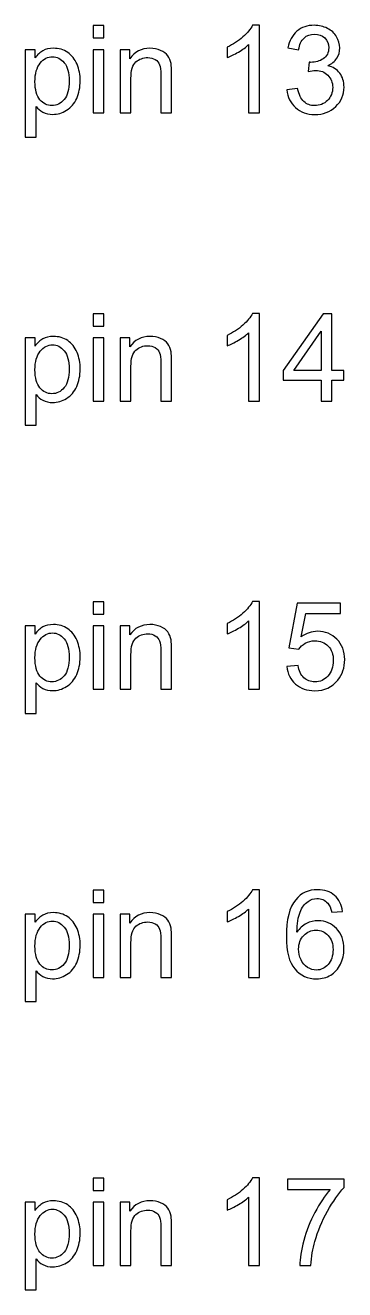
# Model space of a CAD drawing. Header units: centimetres. Extents: x -25.6 to 4.4, y -24.6 to -4.5.
# Drawn here: x -11.814 to -11.26, y -14.197 to -12.003 of the extents above; entities that cross this region are included whole.
import ezdxf

# ---------------------------------------------------------------- set-up
doc = ezdxf.new("R2010")
doc.units = ezdxf.units.CM
doc.header["$MEASUREMENT"] = 0
doc.layers.add('Layer 1', color=7, linetype='Continuous')

msp = doc.modelspace()

# ---------------------------------------------------------------- linework, layer by layer
at = {"layer": 'Layer 1', "color": 250}
for points, knots in [([(-11.69603, -12.02495), (-11.69603, -12.02495), (-11.69603, -12.00354), (-11.69603, -12.00354), (-11.69603, -12.00354), (-11.69603, -12.00354), (-11.6774, -12.00354), (-11.6774, -12.00354), (-11.6774, -12.00354), (-11.6774, -12.00354), (-11.6774, -12.02495), (-11.6774, -12.02495), (-11.6774, -12.02495), (-11.6774, -12.02495), (-11.69603, -12.02495), (-11.69603, -12.02495)], [0, 0, 0, 0, 0.25, 0.25, 0.25, 0.25, 0.5, 0.5, 0.5, 0.5, 0.75, 0.75, 0.75, 0.75, 1, 1, 1, 1]), ([(-11.40766, -12.15506), (-11.40766, -12.15506), (-11.42625, -12.15506), (-11.42625, -12.15506), (-11.42625, -12.15506), (-11.42625, -12.15506), (-11.42625, -12.03652), (-11.42625, -12.03652), (-11.42625, -12.03652), (-11.43073, -12.04079), (-11.43659, -12.04506), (-11.44386, -12.04933), (-11.44386, -12.04933), (-11.45116, -12.0536), (-11.45769, -12.05681), (-11.46347, -12.05893), (-11.46347, -12.05893), (-11.46347, -12.05893), (-11.46347, -12.04097), (-11.46347, -12.04097), (-11.46347, -12.04097), (-11.45307, -12.03607), (-11.44396, -12.03014), (-11.43617, -12.02319), (-11.43617, -12.02319), (-11.42841, -12.0162), (-11.42287, -12.00947), (-11.41962, -12.0029), (-11.41962, -12.0029), (-11.41962, -12.0029), (-11.40766, -12.0029), (-11.40766, -12.0029), (-11.40766, -12.0029), (-11.40766, -12.0029), (-11.40766, -12.15506), (-11.40766, -12.15506)], [0, 0, 0, 0, 0.1111111, 0.1111111, 0.1111111, 0.1111111, 0.2222222, 0.2222222, 0.2222222, 0.2222222, 0.3333333, 0.3333333, 0.3333333, 0.3333333, 0.4444444, 0.4444444, 0.4444444, 0.4444444, 0.5555556, 0.5555556, 0.5555556, 0.5555556, 0.6666667, 0.6666667, 0.6666667, 0.6666667, 0.7777778, 0.7777778, 0.7777778, 0.7777778, 0.8888889, 0.8888889, 0.8888889, 0.8888889, 1, 1, 1, 1]), ([(-11.3599, -12.11505), (-11.3599, -12.11505), (-11.34131, -12.11258), (-11.34131, -12.11258), (-11.34131, -12.11258), (-11.33916, -12.12313), (-11.33552, -12.13072), (-11.33041, -12.13537), (-11.33041, -12.13537), (-11.32526, -12.14003), (-11.31901, -12.14236), (-11.31164, -12.14236), (-11.31164, -12.14236), (-11.30289, -12.14236), (-11.29548, -12.13933), (-11.28945, -12.13326), (-11.28945, -12.13326), (-11.28345, -12.12719), (-11.28042, -12.11968), (-11.28042, -12.11072), (-11.28042, -12.11072), (-11.28042, -12.10218), (-11.2832, -12.09512), (-11.28878, -12.08958), (-11.28878, -12.08958), (-11.29439, -12.08404), (-11.30148, -12.08126), (-11.31009, -12.08126), (-11.31009, -12.08126), (-11.31361, -12.08126), (-11.31799, -12.08196), (-11.32321, -12.08334), (-11.32321, -12.08334), (-11.32321, -12.08334), (-11.32113, -12.06701), (-11.32113, -12.06701), (-11.32113, -12.06701), (-11.31989, -12.06715), (-11.31891, -12.06722), (-11.31813, -12.06722), (-11.31813, -12.06722), (-11.31023, -12.06722), (-11.3031, -12.06514), (-11.29675, -12.06101), (-11.29675, -12.06101), (-11.2904, -12.05688), (-11.28723, -12.0505), (-11.28723, -12.04189), (-11.28723, -12.04189), (-11.28723, -12.03508), (-11.28955, -12.0294), (-11.29418, -12.02495), (-11.29418, -12.02495), (-11.2988, -12.02047), (-11.30476, -12.01822), (-11.31206, -12.01822), (-11.31206, -12.01822), (-11.31929, -12.01822), (-11.32533, -12.02051), (-11.33012, -12.02502), (-11.33012, -12.02502), (-11.33496, -12.02957), (-11.33806, -12.03642), (-11.33944, -12.04552), (-11.33944, -12.04552), (-11.33944, -12.04552), (-11.35803, -12.0422), (-11.35803, -12.0422), (-11.35803, -12.0422), (-11.35577, -12.02972), (-11.35059, -12.02005), (-11.34254, -12.01321), (-11.34254, -12.01321), (-11.33446, -12.00636), (-11.32445, -12.0029), (-11.31245, -12.0029), (-11.31245, -12.0029), (-11.3042, -12.0029), (-11.29658, -12.0047), (-11.28963, -12.00823), (-11.28963, -12.00823), (-11.28268, -12.01179), (-11.27735, -12.01663), (-11.27364, -12.02277), (-11.27364, -12.02277), (-11.26998, -12.0289), (-11.26811, -12.0354), (-11.26811, -12.04231), (-11.26811, -12.04231), (-11.26811, -12.04884), (-11.26987, -12.0548), (-11.2734, -12.0602), (-11.2734, -12.0602), (-11.27693, -12.06556), (-11.28211, -12.06983), (-11.28899, -12.073), (-11.28899, -12.073), (-11.28003, -12.07505), (-11.27308, -12.07935), (-11.26811, -12.08588), (-11.26811, -12.08588), (-11.26317, -12.09237), (-11.2607, -12.10052), (-11.2607, -12.11029), (-11.2607, -12.11029), (-11.2607, -12.12352), (-11.2655, -12.13474), (-11.27516, -12.14395), (-11.27516, -12.14395), (-11.28479, -12.15315), (-11.297, -12.15774), (-11.31174, -12.15774), (-11.31174, -12.15774), (-11.32504, -12.15774), (-11.33609, -12.15379), (-11.34487, -12.14585), (-11.34487, -12.14585), (-11.35366, -12.13795), (-11.35867, -12.12768), (-11.3599, -12.11505)], [0, 0, 0, 0, 0.0333333, 0.0333333, 0.0333333, 0.0333333, 0.0666667, 0.0666667, 0.0666667, 0.0666667, 0.1, 0.1, 0.1, 0.1, 0.1333333, 0.1333333, 0.1333333, 0.1333333, 0.1666667, 0.1666667, 0.1666667, 0.1666667, 0.2, 0.2, 0.2, 0.2, 0.2333333, 0.2333333, 0.2333333, 0.2333333, 0.2666667, 0.2666667, 0.2666667, 0.2666667, 0.3, 0.3, 0.3, 0.3, 0.3333333, 0.3333333, 0.3333333, 0.3333333, 0.3666667, 0.3666667, 0.3666667, 0.3666667, 0.4, 0.4, 0.4, 0.4, 0.4333333, 0.4333333, 0.4333333, 0.4333333, 0.4666667, 0.4666667, 0.4666667, 0.4666667, 0.5, 0.5, 0.5, 0.5, 0.5333333, 0.5333333, 0.5333333, 0.5333333, 0.5666667, 0.5666667, 0.5666667, 0.5666667, 0.6, 0.6, 0.6, 0.6, 0.6333333, 0.6333333, 0.6333333, 0.6333333, 0.6666667, 0.6666667, 0.6666667, 0.6666667, 0.7, 0.7, 0.7, 0.7, 0.7333333, 0.7333333, 0.7333333, 0.7333333, 0.7666667, 0.7666667, 0.7666667, 0.7666667, 0.8, 0.8, 0.8, 0.8, 0.8333333, 0.8333333, 0.8333333, 0.8333333, 0.8666667, 0.8666667, 0.8666667, 0.8666667, 0.9, 0.9, 0.9, 0.9, 0.9333333, 0.9333333, 0.9333333, 0.9333333, 0.9666667, 0.9666667, 0.9666667, 0.9666667, 1, 1, 1, 1]), ([(-11.81382, -12.19711), (-11.81382, -12.19711), (-11.81382, -12.04531), (-11.81382, -12.04531), (-11.81382, -12.04531), (-11.81382, -12.04531), (-11.79689, -12.04531), (-11.79689, -12.04531), (-11.79689, -12.04531), (-11.79689, -12.04531), (-11.79689, -12.05956), (-11.79689, -12.05956), (-11.79689, -12.05956), (-11.7929, -12.05399), (-11.78838, -12.04979), (-11.78334, -12.047), (-11.78334, -12.047), (-11.77833, -12.04422), (-11.77223, -12.0428), (-11.76507, -12.0428), (-11.76507, -12.0428), (-11.75568, -12.0428), (-11.74743, -12.04524), (-11.74026, -12.05004), (-11.74026, -12.05004), (-11.73307, -12.05487), (-11.72767, -12.06168), (-11.72404, -12.07046), (-11.72404, -12.07046), (-11.72037, -12.07925), (-11.71853, -12.08888), (-11.71853, -12.09936), (-11.71853, -12.09936), (-11.71853, -12.11057), (-11.72054, -12.1207), (-11.7246, -12.12969), (-11.7246, -12.12969), (-11.72862, -12.13869), (-11.73448, -12.14557), (-11.74217, -12.15037), (-11.74217, -12.15037), (-11.74986, -12.15513), (-11.75794, -12.15753), (-11.76641, -12.15753), (-11.76641, -12.15753), (-11.77261, -12.15753), (-11.77815, -12.15622), (-11.78309, -12.15361), (-11.78309, -12.15361), (-11.78803, -12.151), (-11.79205, -12.14769), (-11.79523, -12.1437), (-11.79523, -12.1437), (-11.79523, -12.1437), (-11.79523, -12.19711), (-11.79523, -12.19711), (-11.79523, -12.19711), (-11.79523, -12.19711), (-11.81382, -12.19711), (-11.81382, -12.19711)], [0, 0, 0, 0, 0.0666667, 0.0666667, 0.0666667, 0.0666667, 0.1333333, 0.1333333, 0.1333333, 0.1333333, 0.2, 0.2, 0.2, 0.2, 0.2666667, 0.2666667, 0.2666667, 0.2666667, 0.3333333, 0.3333333, 0.3333333, 0.3333333, 0.4, 0.4, 0.4, 0.4, 0.4666667, 0.4666667, 0.4666667, 0.4666667, 0.5333333, 0.5333333, 0.5333333, 0.5333333, 0.6, 0.6, 0.6, 0.6, 0.6666667, 0.6666667, 0.6666667, 0.6666667, 0.7333333, 0.7333333, 0.7333333, 0.7333333, 0.8, 0.8, 0.8, 0.8, 0.8666667, 0.8666667, 0.8666667, 0.8666667, 0.9333333, 0.9333333, 0.9333333, 0.9333333, 1, 1, 1, 1]), ([(-11.69603, -12.15506), (-11.69603, -12.15506), (-11.69603, -12.04531), (-11.69603, -12.04531), (-11.69603, -12.04531), (-11.69603, -12.04531), (-11.6774, -12.04531), (-11.6774, -12.04531), (-11.6774, -12.04531), (-11.6774, -12.04531), (-11.6774, -12.15506), (-11.6774, -12.15506), (-11.6774, -12.15506), (-11.6774, -12.15506), (-11.69603, -12.15506), (-11.69603, -12.15506)], [0, 0, 0, 0, 0.25, 0.25, 0.25, 0.25, 0.5, 0.5, 0.5, 0.5, 0.75, 0.75, 0.75, 0.75, 1, 1, 1, 1]), ([(-11.64907, -12.15506), (-11.64907, -12.15506), (-11.64907, -12.04531), (-11.64907, -12.04531), (-11.64907, -12.04531), (-11.64907, -12.04531), (-11.63235, -12.04531), (-11.63235, -12.04531), (-11.63235, -12.04531), (-11.63235, -12.04531), (-11.63235, -12.0609), (-11.63235, -12.0609), (-11.63235, -12.0609), (-11.62427, -12.04884), (-11.61263, -12.0428), (-11.59742, -12.0428), (-11.59742, -12.0428), (-11.59079, -12.0428), (-11.58472, -12.044), (-11.57918, -12.04637), (-11.57918, -12.04637), (-11.57361, -12.04877), (-11.56948, -12.05187), (-11.56673, -12.05575), (-11.56673, -12.05575), (-11.56394, -12.0596), (-11.56204, -12.06418), (-11.56091, -12.06947), (-11.56091, -12.06947), (-11.56024, -12.07293), (-11.55989, -12.07896), (-11.55989, -12.08757), (-11.55989, -12.08757), (-11.55989, -12.08757), (-11.55989, -12.15506), (-11.55989, -12.15506), (-11.55989, -12.15506), (-11.55989, -12.15506), (-11.57851, -12.15506), (-11.57851, -12.15506), (-11.57851, -12.15506), (-11.57851, -12.15506), (-11.57851, -12.08828), (-11.57851, -12.08828), (-11.57851, -12.08828), (-11.57851, -12.08073), (-11.57922, -12.07505), (-11.58067, -12.07127), (-11.58067, -12.07127), (-11.58211, -12.06753), (-11.58469, -12.06454), (-11.58836, -12.06231), (-11.58836, -12.06231), (-11.59206, -12.06006), (-11.59636, -12.05893), (-11.60134, -12.05893), (-11.60134, -12.05893), (-11.60928, -12.05893), (-11.61608, -12.06147), (-11.62187, -12.06648), (-11.62187, -12.06648), (-11.62762, -12.07152), (-11.63048, -12.08105), (-11.63048, -12.09512), (-11.63048, -12.09512), (-11.63048, -12.09512), (-11.63048, -12.15506), (-11.63048, -12.15506), (-11.63048, -12.15506), (-11.63048, -12.15506), (-11.64907, -12.15506), (-11.64907, -12.15506)], [0, 0, 0, 0, 0.0555556, 0.0555556, 0.0555556, 0.0555556, 0.1111111, 0.1111111, 0.1111111, 0.1111111, 0.1666667, 0.1666667, 0.1666667, 0.1666667, 0.2222222, 0.2222222, 0.2222222, 0.2222222, 0.2777778, 0.2777778, 0.2777778, 0.2777778, 0.3333333, 0.3333333, 0.3333333, 0.3333333, 0.3888889, 0.3888889, 0.3888889, 0.3888889, 0.4444444, 0.4444444, 0.4444444, 0.4444444, 0.5, 0.5, 0.5, 0.5, 0.5555556, 0.5555556, 0.5555556, 0.5555556, 0.6111111, 0.6111111, 0.6111111, 0.6111111, 0.6666667, 0.6666667, 0.6666667, 0.6666667, 0.7222222, 0.7222222, 0.7222222, 0.7222222, 0.7777778, 0.7777778, 0.7777778, 0.7777778, 0.8333333, 0.8333333, 0.8333333, 0.8333333, 0.8888889, 0.8888889, 0.8888889, 0.8888889, 0.9444444, 0.9444444, 0.9444444, 0.9444444, 1, 1, 1, 1]), ([(-11.79699, -12.1008), (-11.79699, -12.11491), (-11.79413, -12.12536), (-11.78842, -12.13213), (-11.78842, -12.13213), (-11.7827, -12.13887), (-11.77575, -12.14225), (-11.76764, -12.14225), (-11.76764, -12.14225), (-11.75939, -12.14225), (-11.75229, -12.13876), (-11.7464, -12.13174), (-11.7464, -12.13174), (-11.74051, -12.12476), (-11.73755, -12.11393), (-11.73755, -12.09925), (-11.73755, -12.09925), (-11.73755, -12.08524), (-11.74044, -12.0748), (-11.74619, -12.06782), (-11.74619, -12.06782), (-11.75194, -12.06087), (-11.75882, -12.05737), (-11.76679, -12.05737), (-11.76679, -12.05737), (-11.77473, -12.05737), (-11.78175, -12.06108), (-11.78785, -12.06849), (-11.78785, -12.06849), (-11.79396, -12.0759), (-11.79699, -12.08669), (-11.79699, -12.1008)], [0, 0, 0, 0, 0.125, 0.125, 0.125, 0.125, 0.25, 0.25, 0.25, 0.25, 0.375, 0.375, 0.375, 0.375, 0.5, 0.5, 0.5, 0.5, 0.625, 0.625, 0.625, 0.625, 0.75, 0.75, 0.75, 0.75, 0.875, 0.875, 0.875, 0.875, 1, 1, 1, 1]), ([(-11.69603, -12.52495), (-11.69603, -12.52495), (-11.69603, -12.50354), (-11.69603, -12.50354), (-11.69603, -12.50354), (-11.69603, -12.50354), (-11.6774, -12.50354), (-11.6774, -12.50354), (-11.6774, -12.50354), (-11.6774, -12.50354), (-11.6774, -12.52495), (-11.6774, -12.52495), (-11.6774, -12.52495), (-11.6774, -12.52495), (-11.69603, -12.52495), (-11.69603, -12.52495)], [0, 0, 0, 0, 0.25, 0.25, 0.25, 0.25, 0.5, 0.5, 0.5, 0.5, 0.75, 0.75, 0.75, 0.75, 1, 1, 1, 1]), ([(-11.40766, -12.65506), (-11.40766, -12.65506), (-11.42625, -12.65506), (-11.42625, -12.65506), (-11.42625, -12.65506), (-11.42625, -12.65506), (-11.42625, -12.53652), (-11.42625, -12.53652), (-11.42625, -12.53652), (-11.43073, -12.54079), (-11.43659, -12.54506), (-11.44386, -12.54933), (-11.44386, -12.54933), (-11.45116, -12.5536), (-11.45769, -12.55681), (-11.46347, -12.55893), (-11.46347, -12.55893), (-11.46347, -12.55893), (-11.46347, -12.54097), (-11.46347, -12.54097), (-11.46347, -12.54097), (-11.45307, -12.53607), (-11.44396, -12.53014), (-11.43617, -12.52319), (-11.43617, -12.52319), (-11.42841, -12.5162), (-11.42287, -12.50947), (-11.41962, -12.5029), (-11.41962, -12.5029), (-11.41962, -12.5029), (-11.40766, -12.5029), (-11.40766, -12.5029), (-11.40766, -12.5029), (-11.40766, -12.5029), (-11.40766, -12.65506), (-11.40766, -12.65506)], [0, 0, 0, 0, 0.1111111, 0.1111111, 0.1111111, 0.1111111, 0.2222222, 0.2222222, 0.2222222, 0.2222222, 0.3333333, 0.3333333, 0.3333333, 0.3333333, 0.4444444, 0.4444444, 0.4444444, 0.4444444, 0.5555556, 0.5555556, 0.5555556, 0.5555556, 0.6666667, 0.6666667, 0.6666667, 0.6666667, 0.7777778, 0.7777778, 0.7777778, 0.7777778, 0.8888889, 0.8888889, 0.8888889, 0.8888889, 1, 1, 1, 1]), ([(-11.30039, -12.65506), (-11.30039, -12.65506), (-11.30039, -12.61879), (-11.30039, -12.61879), (-11.30039, -12.61879), (-11.30039, -12.61879), (-11.36611, -12.61879), (-11.36611, -12.61879), (-11.36611, -12.61879), (-11.36611, -12.61879), (-11.36611, -12.60172), (-11.36611, -12.60172), (-11.36611, -12.60172), (-11.36611, -12.60172), (-11.29696, -12.50354), (-11.29696, -12.50354), (-11.29696, -12.50354), (-11.29696, -12.50354), (-11.28176, -12.50354), (-11.28176, -12.50354), (-11.28176, -12.50354), (-11.28176, -12.50354), (-11.28176, -12.60172), (-11.28176, -12.60172), (-11.28176, -12.60172), (-11.28176, -12.60172), (-11.2613, -12.60172), (-11.2613, -12.60172), (-11.2613, -12.60172), (-11.2613, -12.60172), (-11.2613, -12.61879), (-11.2613, -12.61879), (-11.2613, -12.61879), (-11.2613, -12.61879), (-11.28176, -12.61879), (-11.28176, -12.61879), (-11.28176, -12.61879), (-11.28176, -12.61879), (-11.28176, -12.65506), (-11.28176, -12.65506), (-11.28176, -12.65506), (-11.28176, -12.65506), (-11.30039, -12.65506), (-11.30039, -12.65506)], [0, 0, 0, 0, 0.0909091, 0.0909091, 0.0909091, 0.0909091, 0.1818182, 0.1818182, 0.1818182, 0.1818182, 0.2727273, 0.2727273, 0.2727273, 0.2727273, 0.3636364, 0.3636364, 0.3636364, 0.3636364, 0.4545455, 0.4545455, 0.4545455, 0.4545455, 0.5454545, 0.5454545, 0.5454545, 0.5454545, 0.6363636, 0.6363636, 0.6363636, 0.6363636, 0.7272727, 0.7272727, 0.7272727, 0.7272727, 0.8181818, 0.8181818, 0.8181818, 0.8181818, 0.9090909, 0.9090909, 0.9090909, 0.9090909, 1, 1, 1, 1]), ([(-11.81382, -12.69711), (-11.81382, -12.69711), (-11.81382, -12.54531), (-11.81382, -12.54531), (-11.81382, -12.54531), (-11.81382, -12.54531), (-11.79689, -12.54531), (-11.79689, -12.54531), (-11.79689, -12.54531), (-11.79689, -12.54531), (-11.79689, -12.55956), (-11.79689, -12.55956), (-11.79689, -12.55956), (-11.7929, -12.55399), (-11.78838, -12.54979), (-11.78334, -12.547), (-11.78334, -12.547), (-11.77833, -12.54422), (-11.77223, -12.5428), (-11.76507, -12.5428), (-11.76507, -12.5428), (-11.75568, -12.5428), (-11.74743, -12.54524), (-11.74026, -12.55004), (-11.74026, -12.55004), (-11.73307, -12.55487), (-11.72767, -12.56168), (-11.72404, -12.57046), (-11.72404, -12.57046), (-11.72037, -12.57925), (-11.71853, -12.58888), (-11.71853, -12.59936), (-11.71853, -12.59936), (-11.71853, -12.61057), (-11.72054, -12.6207), (-11.7246, -12.62969), (-11.7246, -12.62969), (-11.72862, -12.63869), (-11.73448, -12.64557), (-11.74217, -12.65037), (-11.74217, -12.65037), (-11.74986, -12.65513), (-11.75794, -12.65753), (-11.76641, -12.65753), (-11.76641, -12.65753), (-11.77261, -12.65753), (-11.77815, -12.65622), (-11.78309, -12.65361), (-11.78309, -12.65361), (-11.78803, -12.651), (-11.79205, -12.64769), (-11.79523, -12.6437), (-11.79523, -12.6437), (-11.79523, -12.6437), (-11.79523, -12.69711), (-11.79523, -12.69711), (-11.79523, -12.69711), (-11.79523, -12.69711), (-11.81382, -12.69711), (-11.81382, -12.69711)], [0, 0, 0, 0, 0.0666667, 0.0666667, 0.0666667, 0.0666667, 0.1333333, 0.1333333, 0.1333333, 0.1333333, 0.2, 0.2, 0.2, 0.2, 0.2666667, 0.2666667, 0.2666667, 0.2666667, 0.3333333, 0.3333333, 0.3333333, 0.3333333, 0.4, 0.4, 0.4, 0.4, 0.4666667, 0.4666667, 0.4666667, 0.4666667, 0.5333333, 0.5333333, 0.5333333, 0.5333333, 0.6, 0.6, 0.6, 0.6, 0.6666667, 0.6666667, 0.6666667, 0.6666667, 0.7333333, 0.7333333, 0.7333333, 0.7333333, 0.8, 0.8, 0.8, 0.8, 0.8666667, 0.8666667, 0.8666667, 0.8666667, 0.9333333, 0.9333333, 0.9333333, 0.9333333, 1, 1, 1, 1]), ([(-11.69603, -12.65506), (-11.69603, -12.65506), (-11.69603, -12.54531), (-11.69603, -12.54531), (-11.69603, -12.54531), (-11.69603, -12.54531), (-11.6774, -12.54531), (-11.6774, -12.54531), (-11.6774, -12.54531), (-11.6774, -12.54531), (-11.6774, -12.65506), (-11.6774, -12.65506), (-11.6774, -12.65506), (-11.6774, -12.65506), (-11.69603, -12.65506), (-11.69603, -12.65506)], [0, 0, 0, 0, 0.25, 0.25, 0.25, 0.25, 0.5, 0.5, 0.5, 0.5, 0.75, 0.75, 0.75, 0.75, 1, 1, 1, 1]), ([(-11.64907, -12.65506), (-11.64907, -12.65506), (-11.64907, -12.54531), (-11.64907, -12.54531), (-11.64907, -12.54531), (-11.64907, -12.54531), (-11.63235, -12.54531), (-11.63235, -12.54531), (-11.63235, -12.54531), (-11.63235, -12.54531), (-11.63235, -12.5609), (-11.63235, -12.5609), (-11.63235, -12.5609), (-11.62427, -12.54884), (-11.61263, -12.5428), (-11.59742, -12.5428), (-11.59742, -12.5428), (-11.59079, -12.5428), (-11.58472, -12.544), (-11.57918, -12.54637), (-11.57918, -12.54637), (-11.57361, -12.54877), (-11.56948, -12.55187), (-11.56673, -12.55575), (-11.56673, -12.55575), (-11.56394, -12.5596), (-11.56204, -12.56418), (-11.56091, -12.56947), (-11.56091, -12.56947), (-11.56024, -12.57293), (-11.55989, -12.57896), (-11.55989, -12.58757), (-11.55989, -12.58757), (-11.55989, -12.58757), (-11.55989, -12.65506), (-11.55989, -12.65506), (-11.55989, -12.65506), (-11.55989, -12.65506), (-11.57851, -12.65506), (-11.57851, -12.65506), (-11.57851, -12.65506), (-11.57851, -12.65506), (-11.57851, -12.58828), (-11.57851, -12.58828), (-11.57851, -12.58828), (-11.57851, -12.58073), (-11.57922, -12.57505), (-11.58067, -12.57127), (-11.58067, -12.57127), (-11.58211, -12.56753), (-11.58469, -12.56454), (-11.58836, -12.56231), (-11.58836, -12.56231), (-11.59206, -12.56006), (-11.59636, -12.55893), (-11.60134, -12.55893), (-11.60134, -12.55893), (-11.60928, -12.55893), (-11.61608, -12.56147), (-11.62187, -12.56648), (-11.62187, -12.56648), (-11.62762, -12.57152), (-11.63048, -12.58105), (-11.63048, -12.59512), (-11.63048, -12.59512), (-11.63048, -12.59512), (-11.63048, -12.65506), (-11.63048, -12.65506), (-11.63048, -12.65506), (-11.63048, -12.65506), (-11.64907, -12.65506), (-11.64907, -12.65506)], [0, 0, 0, 0, 0.0555556, 0.0555556, 0.0555556, 0.0555556, 0.1111111, 0.1111111, 0.1111111, 0.1111111, 0.1666667, 0.1666667, 0.1666667, 0.1666667, 0.2222222, 0.2222222, 0.2222222, 0.2222222, 0.2777778, 0.2777778, 0.2777778, 0.2777778, 0.3333333, 0.3333333, 0.3333333, 0.3333333, 0.3888889, 0.3888889, 0.3888889, 0.3888889, 0.4444444, 0.4444444, 0.4444444, 0.4444444, 0.5, 0.5, 0.5, 0.5, 0.5555556, 0.5555556, 0.5555556, 0.5555556, 0.6111111, 0.6111111, 0.6111111, 0.6111111, 0.6666667, 0.6666667, 0.6666667, 0.6666667, 0.7222222, 0.7222222, 0.7222222, 0.7222222, 0.7777778, 0.7777778, 0.7777778, 0.7777778, 0.8333333, 0.8333333, 0.8333333, 0.8333333, 0.8888889, 0.8888889, 0.8888889, 0.8888889, 0.9444444, 0.9444444, 0.9444444, 0.9444444, 1, 1, 1, 1]), ([(-11.30039, -12.60172), (-11.30039, -12.60172), (-11.30039, -12.53342), (-11.30039, -12.53342), (-11.30039, -12.53342), (-11.30039, -12.53342), (-11.3478, -12.60172), (-11.3478, -12.60172), (-11.3478, -12.60172), (-11.3478, -12.60172), (-11.30039, -12.60172), (-11.30039, -12.60172)], [0, 0, 0, 0, 0.3333333, 0.3333333, 0.3333333, 0.3333333, 0.6666667, 0.6666667, 0.6666667, 0.6666667, 1, 1, 1, 1]), ([(-11.79699, -12.6008), (-11.79699, -12.61491), (-11.79413, -12.62536), (-11.78842, -12.63213), (-11.78842, -12.63213), (-11.7827, -12.63887), (-11.77575, -12.64225), (-11.76764, -12.64225), (-11.76764, -12.64225), (-11.75939, -12.64225), (-11.75229, -12.63876), (-11.7464, -12.63174), (-11.7464, -12.63174), (-11.74051, -12.62476), (-11.73755, -12.61393), (-11.73755, -12.59925), (-11.73755, -12.59925), (-11.73755, -12.58524), (-11.74044, -12.5748), (-11.74619, -12.56782), (-11.74619, -12.56782), (-11.75194, -12.56087), (-11.75882, -12.55737), (-11.76679, -12.55737), (-11.76679, -12.55737), (-11.77473, -12.55737), (-11.78175, -12.56108), (-11.78785, -12.56849), (-11.78785, -12.56849), (-11.79396, -12.5759), (-11.79699, -12.58669), (-11.79699, -12.6008)], [0, 0, 0, 0, 0.125, 0.125, 0.125, 0.125, 0.25, 0.25, 0.25, 0.25, 0.375, 0.375, 0.375, 0.375, 0.5, 0.5, 0.5, 0.5, 0.625, 0.625, 0.625, 0.625, 0.75, 0.75, 0.75, 0.75, 0.875, 0.875, 0.875, 0.875, 1, 1, 1, 1]), ([(-11.69603, -13.02495), (-11.69603, -13.02495), (-11.69603, -13.00354), (-11.69603, -13.00354), (-11.69603, -13.00354), (-11.69603, -13.00354), (-11.6774, -13.00354), (-11.6774, -13.00354), (-11.6774, -13.00354), (-11.6774, -13.00354), (-11.6774, -13.02495), (-11.6774, -13.02495), (-11.6774, -13.02495), (-11.6774, -13.02495), (-11.69603, -13.02495), (-11.69603, -13.02495)], [0, 0, 0, 0, 0.25, 0.25, 0.25, 0.25, 0.5, 0.5, 0.5, 0.5, 0.75, 0.75, 0.75, 0.75, 1, 1, 1, 1]), ([(-11.40766, -13.15506), (-11.40766, -13.15506), (-11.42625, -13.15506), (-11.42625, -13.15506), (-11.42625, -13.15506), (-11.42625, -13.15506), (-11.42625, -13.03652), (-11.42625, -13.03652), (-11.42625, -13.03652), (-11.43073, -13.04079), (-11.43659, -13.04506), (-11.44386, -13.04933), (-11.44386, -13.04933), (-11.45116, -13.0536), (-11.45769, -13.05681), (-11.46347, -13.05893), (-11.46347, -13.05893), (-11.46347, -13.05893), (-11.46347, -13.04097), (-11.46347, -13.04097), (-11.46347, -13.04097), (-11.45307, -13.03607), (-11.44396, -13.03014), (-11.43617, -13.02319), (-11.43617, -13.02319), (-11.42841, -13.0162), (-11.42287, -13.00947), (-11.41962, -13.0029), (-11.41962, -13.0029), (-11.41962, -13.0029), (-11.40766, -13.0029), (-11.40766, -13.0029), (-11.40766, -13.0029), (-11.40766, -13.0029), (-11.40766, -13.15506), (-11.40766, -13.15506)], [0, 0, 0, 0, 0.1111111, 0.1111111, 0.1111111, 0.1111111, 0.2222222, 0.2222222, 0.2222222, 0.2222222, 0.3333333, 0.3333333, 0.3333333, 0.3333333, 0.4444444, 0.4444444, 0.4444444, 0.4444444, 0.5555556, 0.5555556, 0.5555556, 0.5555556, 0.6666667, 0.6666667, 0.6666667, 0.6666667, 0.7777778, 0.7777778, 0.7777778, 0.7777778, 0.8888889, 0.8888889, 0.8888889, 0.8888889, 1, 1, 1, 1]), ([(-11.36001, -13.11537), (-11.36001, -13.11537), (-11.34046, -13.11371), (-11.34046, -13.11371), (-11.34046, -13.11371), (-11.33902, -13.12324), (-11.33566, -13.13037), (-11.33041, -13.13516), (-11.33041, -13.13516), (-11.32512, -13.13996), (-11.31877, -13.14236), (-11.31132, -13.14236), (-11.31132, -13.14236), (-11.30236, -13.14236), (-11.29478, -13.13897), (-11.2886, -13.13223), (-11.2886, -13.13223), (-11.28239, -13.12546), (-11.27929, -13.1165), (-11.27929, -13.10535), (-11.27929, -13.10535), (-11.27929, -13.09473), (-11.28225, -13.08637), (-11.28821, -13.08023), (-11.28821, -13.08023), (-11.29418, -13.0741), (-11.30197, -13.07103), (-11.31164, -13.07103), (-11.31164, -13.07103), (-11.31764, -13.07103), (-11.32303, -13.0724), (-11.32787, -13.07512), (-11.32787, -13.07512), (-11.3327, -13.07784), (-11.33648, -13.08136), (-11.33923, -13.0857), (-11.33923, -13.0857), (-11.33923, -13.0857), (-11.35669, -13.08344), (-11.35669, -13.08344), (-11.35669, -13.08344), (-11.35669, -13.08344), (-11.34201, -13.00562), (-11.34201, -13.00562), (-11.34201, -13.00562), (-11.34201, -13.00562), (-11.26666, -13.00562), (-11.26666, -13.00562), (-11.26666, -13.00562), (-11.26666, -13.00562), (-11.26666, -13.0234), (-11.26666, -13.0234), (-11.26666, -13.0234), (-11.26666, -13.0234), (-11.32713, -13.0234), (-11.32713, -13.0234), (-11.32713, -13.0234), (-11.32713, -13.0234), (-11.33531, -13.06411), (-11.33531, -13.06411), (-11.33531, -13.06411), (-11.32621, -13.05776), (-11.31665, -13.05459), (-11.30666, -13.05459), (-11.30666, -13.05459), (-11.29344, -13.05459), (-11.28229, -13.05917), (-11.27319, -13.06835), (-11.27319, -13.06835), (-11.26408, -13.07752), (-11.25953, -13.0893), (-11.25953, -13.10369), (-11.25953, -13.10369), (-11.25953, -13.11742), (-11.26355, -13.12927), (-11.27153, -13.13926), (-11.27153, -13.13926), (-11.28126, -13.1515), (-11.29453, -13.15764), (-11.31132, -13.15764), (-11.31132, -13.15764), (-11.32512, -13.15764), (-11.33637, -13.15379), (-11.34508, -13.14606), (-11.34508, -13.14606), (-11.3538, -13.13834), (-11.35877, -13.12811), (-11.36001, -13.11537)], [0, 0, 0, 0, 0.0454545, 0.0454545, 0.0454545, 0.0454545, 0.0909091, 0.0909091, 0.0909091, 0.0909091, 0.1363636, 0.1363636, 0.1363636, 0.1363636, 0.1818182, 0.1818182, 0.1818182, 0.1818182, 0.2272727, 0.2272727, 0.2272727, 0.2272727, 0.2727273, 0.2727273, 0.2727273, 0.2727273, 0.3181818, 0.3181818, 0.3181818, 0.3181818, 0.3636364, 0.3636364, 0.3636364, 0.3636364, 0.4090909, 0.4090909, 0.4090909, 0.4090909, 0.4545455, 0.4545455, 0.4545455, 0.4545455, 0.5, 0.5, 0.5, 0.5, 0.5454545, 0.5454545, 0.5454545, 0.5454545, 0.5909091, 0.5909091, 0.5909091, 0.5909091, 0.6363636, 0.6363636, 0.6363636, 0.6363636, 0.6818182, 0.6818182, 0.6818182, 0.6818182, 0.7272727, 0.7272727, 0.7272727, 0.7272727, 0.7727273, 0.7727273, 0.7727273, 0.7727273, 0.8181818, 0.8181818, 0.8181818, 0.8181818, 0.8636364, 0.8636364, 0.8636364, 0.8636364, 0.9090909, 0.9090909, 0.9090909, 0.9090909, 0.9545455, 0.9545455, 0.9545455, 0.9545455, 1, 1, 1, 1]), ([(-11.81382, -13.19711), (-11.81382, -13.19711), (-11.81382, -13.04531), (-11.81382, -13.04531), (-11.81382, -13.04531), (-11.81382, -13.04531), (-11.79689, -13.04531), (-11.79689, -13.04531), (-11.79689, -13.04531), (-11.79689, -13.04531), (-11.79689, -13.05956), (-11.79689, -13.05956), (-11.79689, -13.05956), (-11.7929, -13.05399), (-11.78838, -13.04979), (-11.78334, -13.047), (-11.78334, -13.047), (-11.77833, -13.04422), (-11.77223, -13.0428), (-11.76507, -13.0428), (-11.76507, -13.0428), (-11.75568, -13.0428), (-11.74743, -13.04524), (-11.74026, -13.05004), (-11.74026, -13.05004), (-11.73307, -13.05487), (-11.72767, -13.06168), (-11.72404, -13.07046), (-11.72404, -13.07046), (-11.72037, -13.07925), (-11.71853, -13.08888), (-11.71853, -13.09936), (-11.71853, -13.09936), (-11.71853, -13.11057), (-11.72054, -13.1207), (-11.7246, -13.12969), (-11.7246, -13.12969), (-11.72862, -13.13869), (-11.73448, -13.14557), (-11.74217, -13.15037), (-11.74217, -13.15037), (-11.74986, -13.15513), (-11.75794, -13.15753), (-11.76641, -13.15753), (-11.76641, -13.15753), (-11.77261, -13.15753), (-11.77815, -13.15622), (-11.78309, -13.15361), (-11.78309, -13.15361), (-11.78803, -13.151), (-11.79205, -13.14769), (-11.79523, -13.1437), (-11.79523, -13.1437), (-11.79523, -13.1437), (-11.79523, -13.19711), (-11.79523, -13.19711), (-11.79523, -13.19711), (-11.79523, -13.19711), (-11.81382, -13.19711), (-11.81382, -13.19711)], [0, 0, 0, 0, 0.0666667, 0.0666667, 0.0666667, 0.0666667, 0.1333333, 0.1333333, 0.1333333, 0.1333333, 0.2, 0.2, 0.2, 0.2, 0.2666667, 0.2666667, 0.2666667, 0.2666667, 0.3333333, 0.3333333, 0.3333333, 0.3333333, 0.4, 0.4, 0.4, 0.4, 0.4666667, 0.4666667, 0.4666667, 0.4666667, 0.5333333, 0.5333333, 0.5333333, 0.5333333, 0.6, 0.6, 0.6, 0.6, 0.6666667, 0.6666667, 0.6666667, 0.6666667, 0.7333333, 0.7333333, 0.7333333, 0.7333333, 0.8, 0.8, 0.8, 0.8, 0.8666667, 0.8666667, 0.8666667, 0.8666667, 0.9333333, 0.9333333, 0.9333333, 0.9333333, 1, 1, 1, 1]), ([(-11.69603, -13.15506), (-11.69603, -13.15506), (-11.69603, -13.04531), (-11.69603, -13.04531), (-11.69603, -13.04531), (-11.69603, -13.04531), (-11.6774, -13.04531), (-11.6774, -13.04531), (-11.6774, -13.04531), (-11.6774, -13.04531), (-11.6774, -13.15506), (-11.6774, -13.15506), (-11.6774, -13.15506), (-11.6774, -13.15506), (-11.69603, -13.15506), (-11.69603, -13.15506)], [0, 0, 0, 0, 0.25, 0.25, 0.25, 0.25, 0.5, 0.5, 0.5, 0.5, 0.75, 0.75, 0.75, 0.75, 1, 1, 1, 1]), ([(-11.64907, -13.15506), (-11.64907, -13.15506), (-11.64907, -13.04531), (-11.64907, -13.04531), (-11.64907, -13.04531), (-11.64907, -13.04531), (-11.63235, -13.04531), (-11.63235, -13.04531), (-11.63235, -13.04531), (-11.63235, -13.04531), (-11.63235, -13.0609), (-11.63235, -13.0609), (-11.63235, -13.0609), (-11.62427, -13.04884), (-11.61263, -13.0428), (-11.59742, -13.0428), (-11.59742, -13.0428), (-11.59079, -13.0428), (-11.58472, -13.044), (-11.57918, -13.04637), (-11.57918, -13.04637), (-11.57361, -13.04877), (-11.56948, -13.05187), (-11.56673, -13.05575), (-11.56673, -13.05575), (-11.56394, -13.0596), (-11.56204, -13.06418), (-11.56091, -13.06947), (-11.56091, -13.06947), (-11.56024, -13.07293), (-11.55989, -13.07896), (-11.55989, -13.08757), (-11.55989, -13.08757), (-11.55989, -13.08757), (-11.55989, -13.15506), (-11.55989, -13.15506), (-11.55989, -13.15506), (-11.55989, -13.15506), (-11.57851, -13.15506), (-11.57851, -13.15506), (-11.57851, -13.15506), (-11.57851, -13.15506), (-11.57851, -13.08828), (-11.57851, -13.08828), (-11.57851, -13.08828), (-11.57851, -13.08073), (-11.57922, -13.07505), (-11.58067, -13.07127), (-11.58067, -13.07127), (-11.58211, -13.06753), (-11.58469, -13.06454), (-11.58836, -13.06231), (-11.58836, -13.06231), (-11.59206, -13.06006), (-11.59636, -13.05893), (-11.60134, -13.05893), (-11.60134, -13.05893), (-11.60928, -13.05893), (-11.61608, -13.06147), (-11.62187, -13.06648), (-11.62187, -13.06648), (-11.62762, -13.07152), (-11.63048, -13.08105), (-11.63048, -13.09512), (-11.63048, -13.09512), (-11.63048, -13.09512), (-11.63048, -13.15506), (-11.63048, -13.15506), (-11.63048, -13.15506), (-11.63048, -13.15506), (-11.64907, -13.15506), (-11.64907, -13.15506)], [0, 0, 0, 0, 0.0555556, 0.0555556, 0.0555556, 0.0555556, 0.1111111, 0.1111111, 0.1111111, 0.1111111, 0.1666667, 0.1666667, 0.1666667, 0.1666667, 0.2222222, 0.2222222, 0.2222222, 0.2222222, 0.2777778, 0.2777778, 0.2777778, 0.2777778, 0.3333333, 0.3333333, 0.3333333, 0.3333333, 0.3888889, 0.3888889, 0.3888889, 0.3888889, 0.4444444, 0.4444444, 0.4444444, 0.4444444, 0.5, 0.5, 0.5, 0.5, 0.5555556, 0.5555556, 0.5555556, 0.5555556, 0.6111111, 0.6111111, 0.6111111, 0.6111111, 0.6666667, 0.6666667, 0.6666667, 0.6666667, 0.7222222, 0.7222222, 0.7222222, 0.7222222, 0.7777778, 0.7777778, 0.7777778, 0.7777778, 0.8333333, 0.8333333, 0.8333333, 0.8333333, 0.8888889, 0.8888889, 0.8888889, 0.8888889, 0.9444444, 0.9444444, 0.9444444, 0.9444444, 1, 1, 1, 1]), ([(-11.79699, -13.1008), (-11.79699, -13.11491), (-11.79413, -13.12536), (-11.78842, -13.13213), (-11.78842, -13.13213), (-11.7827, -13.13887), (-11.77575, -13.14225), (-11.76764, -13.14225), (-11.76764, -13.14225), (-11.75939, -13.14225), (-11.75229, -13.13876), (-11.7464, -13.13174), (-11.7464, -13.13174), (-11.74051, -13.12476), (-11.73755, -13.11393), (-11.73755, -13.09925), (-11.73755, -13.09925), (-11.73755, -13.08524), (-11.74044, -13.0748), (-11.74619, -13.06782), (-11.74619, -13.06782), (-11.75194, -13.06087), (-11.75882, -13.05737), (-11.76679, -13.05737), (-11.76679, -13.05737), (-11.77473, -13.05737), (-11.78175, -13.06108), (-11.78785, -13.06849), (-11.78785, -13.06849), (-11.79396, -13.0759), (-11.79699, -13.08669), (-11.79699, -13.1008)], [0, 0, 0, 0, 0.125, 0.125, 0.125, 0.125, 0.25, 0.25, 0.25, 0.25, 0.375, 0.375, 0.375, 0.375, 0.5, 0.5, 0.5, 0.5, 0.625, 0.625, 0.625, 0.625, 0.75, 0.75, 0.75, 0.75, 0.875, 0.875, 0.875, 0.875, 1, 1, 1, 1]), ([(-11.69603, -13.52495), (-11.69603, -13.52495), (-11.69603, -13.50354), (-11.69603, -13.50354), (-11.69603, -13.50354), (-11.69603, -13.50354), (-11.6774, -13.50354), (-11.6774, -13.50354), (-11.6774, -13.50354), (-11.6774, -13.50354), (-11.6774, -13.52495), (-11.6774, -13.52495), (-11.6774, -13.52495), (-11.6774, -13.52495), (-11.69603, -13.52495), (-11.69603, -13.52495)], [0, 0, 0, 0, 0.25, 0.25, 0.25, 0.25, 0.5, 0.5, 0.5, 0.5, 0.75, 0.75, 0.75, 0.75, 1, 1, 1, 1]), ([(-11.40766, -13.65506), (-11.40766, -13.65506), (-11.42625, -13.65506), (-11.42625, -13.65506), (-11.42625, -13.65506), (-11.42625, -13.65506), (-11.42625, -13.53652), (-11.42625, -13.53652), (-11.42625, -13.53652), (-11.43073, -13.54079), (-11.43659, -13.54506), (-11.44386, -13.54933), (-11.44386, -13.54933), (-11.45116, -13.5536), (-11.45769, -13.55681), (-11.46347, -13.55893), (-11.46347, -13.55893), (-11.46347, -13.55893), (-11.46347, -13.54097), (-11.46347, -13.54097), (-11.46347, -13.54097), (-11.45307, -13.53607), (-11.44396, -13.53014), (-11.43617, -13.52319), (-11.43617, -13.52319), (-11.42841, -13.5162), (-11.42287, -13.50947), (-11.41962, -13.5029), (-11.41962, -13.5029), (-11.41962, -13.5029), (-11.40766, -13.5029), (-11.40766, -13.5029), (-11.40766, -13.5029), (-11.40766, -13.5029), (-11.40766, -13.65506), (-11.40766, -13.65506)], [0, 0, 0, 0, 0.1111111, 0.1111111, 0.1111111, 0.1111111, 0.2222222, 0.2222222, 0.2222222, 0.2222222, 0.3333333, 0.3333333, 0.3333333, 0.3333333, 0.4444444, 0.4444444, 0.4444444, 0.4444444, 0.5555556, 0.5555556, 0.5555556, 0.5555556, 0.6666667, 0.6666667, 0.6666667, 0.6666667, 0.7777778, 0.7777778, 0.7777778, 0.7777778, 0.8888889, 0.8888889, 0.8888889, 0.8888889, 1, 1, 1, 1]), ([(-11.26348, -13.54065), (-11.26348, -13.54065), (-11.28197, -13.5421), (-11.28197, -13.5421), (-11.28197, -13.5421), (-11.28363, -13.5348), (-11.28596, -13.52947), (-11.28899, -13.52619), (-11.28899, -13.52619), (-11.29404, -13.52086), (-11.30024, -13.51822), (-11.30762, -13.51822), (-11.30762, -13.51822), (-11.31354, -13.51822), (-11.31873, -13.51987), (-11.32321, -13.52319), (-11.32321, -13.52319), (-11.32907, -13.52746), (-11.33369, -13.5337), (-11.33707, -13.54189), (-11.33707, -13.54189), (-11.34043, -13.55007), (-11.34219, -13.56175), (-11.34233, -13.57692), (-11.34233, -13.57692), (-11.33785, -13.57011), (-11.33238, -13.56503), (-11.32589, -13.56171), (-11.32589, -13.56171), (-11.31944, -13.55843), (-11.31263, -13.55677), (-11.30554, -13.55677), (-11.30554, -13.55677), (-11.29312, -13.55677), (-11.28257, -13.56133), (-11.27386, -13.57046), (-11.27386, -13.57046), (-11.26514, -13.5796), (-11.26077, -13.59138), (-11.26077, -13.60585), (-11.26077, -13.60585), (-11.26077, -13.61537), (-11.26285, -13.62419), (-11.26694, -13.63238), (-11.26694, -13.63238), (-11.27103, -13.64053), (-11.27668, -13.6468), (-11.28384, -13.65114), (-11.28384, -13.65114), (-11.291, -13.65548), (-11.29912, -13.65764), (-11.30822, -13.65764), (-11.30822, -13.65764), (-11.32374, -13.65764), (-11.33637, -13.65196), (-11.34614, -13.64053), (-11.34614, -13.64053), (-11.35595, -13.62913), (-11.36082, -13.61033), (-11.36082, -13.58415), (-11.36082, -13.58415), (-11.36082, -13.55487), (-11.35542, -13.5336), (-11.34459, -13.5203), (-11.34459, -13.5203), (-11.33517, -13.50873), (-11.32247, -13.5029), (-11.30645, -13.5029), (-11.30645, -13.5029), (-11.29456, -13.5029), (-11.28479, -13.50626), (-11.27717, -13.51296), (-11.27717, -13.51296), (-11.26955, -13.51963), (-11.265, -13.52887), (-11.26348, -13.54065)], [0, 0, 0, 0, 0.0526316, 0.0526316, 0.0526316, 0.0526316, 0.1052632, 0.1052632, 0.1052632, 0.1052632, 0.1578947, 0.1578947, 0.1578947, 0.1578947, 0.2105263, 0.2105263, 0.2105263, 0.2105263, 0.2631579, 0.2631579, 0.2631579, 0.2631579, 0.3157895, 0.3157895, 0.3157895, 0.3157895, 0.3684211, 0.3684211, 0.3684211, 0.3684211, 0.4210526, 0.4210526, 0.4210526, 0.4210526, 0.4736842, 0.4736842, 0.4736842, 0.4736842, 0.5263158, 0.5263158, 0.5263158, 0.5263158, 0.5789474, 0.5789474, 0.5789474, 0.5789474, 0.6315789, 0.6315789, 0.6315789, 0.6315789, 0.6842105, 0.6842105, 0.6842105, 0.6842105, 0.7368421, 0.7368421, 0.7368421, 0.7368421, 0.7894737, 0.7894737, 0.7894737, 0.7894737, 0.8421053, 0.8421053, 0.8421053, 0.8421053, 0.8947368, 0.8947368, 0.8947368, 0.8947368, 0.9473684, 0.9473684, 0.9473684, 0.9473684, 1, 1, 1, 1]), ([(-11.81382, -13.69711), (-11.81382, -13.69711), (-11.81382, -13.54531), (-11.81382, -13.54531), (-11.81382, -13.54531), (-11.81382, -13.54531), (-11.79689, -13.54531), (-11.79689, -13.54531), (-11.79689, -13.54531), (-11.79689, -13.54531), (-11.79689, -13.55956), (-11.79689, -13.55956), (-11.79689, -13.55956), (-11.7929, -13.55399), (-11.78838, -13.54979), (-11.78334, -13.547), (-11.78334, -13.547), (-11.77833, -13.54422), (-11.77223, -13.5428), (-11.76507, -13.5428), (-11.76507, -13.5428), (-11.75568, -13.5428), (-11.74743, -13.54524), (-11.74026, -13.55004), (-11.74026, -13.55004), (-11.73307, -13.55487), (-11.72767, -13.56168), (-11.72404, -13.57046), (-11.72404, -13.57046), (-11.72037, -13.57925), (-11.71853, -13.58888), (-11.71853, -13.59936), (-11.71853, -13.59936), (-11.71853, -13.61057), (-11.72054, -13.6207), (-11.7246, -13.62969), (-11.7246, -13.62969), (-11.72862, -13.63869), (-11.73448, -13.64557), (-11.74217, -13.65037), (-11.74217, -13.65037), (-11.74986, -13.65513), (-11.75794, -13.65753), (-11.76641, -13.65753), (-11.76641, -13.65753), (-11.77261, -13.65753), (-11.77815, -13.65622), (-11.78309, -13.65361), (-11.78309, -13.65361), (-11.78803, -13.651), (-11.79205, -13.64769), (-11.79523, -13.6437), (-11.79523, -13.6437), (-11.79523, -13.6437), (-11.79523, -13.69711), (-11.79523, -13.69711), (-11.79523, -13.69711), (-11.79523, -13.69711), (-11.81382, -13.69711), (-11.81382, -13.69711)], [0, 0, 0, 0, 0.0666667, 0.0666667, 0.0666667, 0.0666667, 0.1333333, 0.1333333, 0.1333333, 0.1333333, 0.2, 0.2, 0.2, 0.2, 0.2666667, 0.2666667, 0.2666667, 0.2666667, 0.3333333, 0.3333333, 0.3333333, 0.3333333, 0.4, 0.4, 0.4, 0.4, 0.4666667, 0.4666667, 0.4666667, 0.4666667, 0.5333333, 0.5333333, 0.5333333, 0.5333333, 0.6, 0.6, 0.6, 0.6, 0.6666667, 0.6666667, 0.6666667, 0.6666667, 0.7333333, 0.7333333, 0.7333333, 0.7333333, 0.8, 0.8, 0.8, 0.8, 0.8666667, 0.8666667, 0.8666667, 0.8666667, 0.9333333, 0.9333333, 0.9333333, 0.9333333, 1, 1, 1, 1]), ([(-11.79699, -13.6008), (-11.79699, -13.61491), (-11.79413, -13.62536), (-11.78842, -13.63213), (-11.78842, -13.63213), (-11.7827, -13.63887), (-11.77575, -13.64225), (-11.76764, -13.64225), (-11.76764, -13.64225), (-11.75939, -13.64225), (-11.75229, -13.63876), (-11.7464, -13.63174), (-11.7464, -13.63174), (-11.74051, -13.62476), (-11.73755, -13.61393), (-11.73755, -13.59925), (-11.73755, -13.59925), (-11.73755, -13.58524), (-11.74044, -13.5748), (-11.74619, -13.56782), (-11.74619, -13.56782), (-11.75194, -13.56087), (-11.75882, -13.55737), (-11.76679, -13.55737), (-11.76679, -13.55737), (-11.77473, -13.55737), (-11.78175, -13.56108), (-11.78785, -13.56849), (-11.78785, -13.56849), (-11.79396, -13.5759), (-11.79699, -13.58669), (-11.79699, -13.6008)], [0, 0, 0, 0, 0.125, 0.125, 0.125, 0.125, 0.25, 0.25, 0.25, 0.25, 0.375, 0.375, 0.375, 0.375, 0.5, 0.5, 0.5, 0.5, 0.625, 0.625, 0.625, 0.625, 0.75, 0.75, 0.75, 0.75, 0.875, 0.875, 0.875, 0.875, 1, 1, 1, 1]), ([(-11.69603, -13.65506), (-11.69603, -13.65506), (-11.69603, -13.54531), (-11.69603, -13.54531), (-11.69603, -13.54531), (-11.69603, -13.54531), (-11.6774, -13.54531), (-11.6774, -13.54531), (-11.6774, -13.54531), (-11.6774, -13.54531), (-11.6774, -13.65506), (-11.6774, -13.65506), (-11.6774, -13.65506), (-11.6774, -13.65506), (-11.69603, -13.65506), (-11.69603, -13.65506)], [0, 0, 0, 0, 0.25, 0.25, 0.25, 0.25, 0.5, 0.5, 0.5, 0.5, 0.75, 0.75, 0.75, 0.75, 1, 1, 1, 1]), ([(-11.64907, -13.65506), (-11.64907, -13.65506), (-11.64907, -13.54531), (-11.64907, -13.54531), (-11.64907, -13.54531), (-11.64907, -13.54531), (-11.63235, -13.54531), (-11.63235, -13.54531), (-11.63235, -13.54531), (-11.63235, -13.54531), (-11.63235, -13.5609), (-11.63235, -13.5609), (-11.63235, -13.5609), (-11.62427, -13.54884), (-11.61263, -13.5428), (-11.59742, -13.5428), (-11.59742, -13.5428), (-11.59079, -13.5428), (-11.58472, -13.544), (-11.57918, -13.54637), (-11.57918, -13.54637), (-11.57361, -13.54877), (-11.56948, -13.55187), (-11.56673, -13.55575), (-11.56673, -13.55575), (-11.56394, -13.5596), (-11.56204, -13.56418), (-11.56091, -13.56947), (-11.56091, -13.56947), (-11.56024, -13.57293), (-11.55989, -13.57896), (-11.55989, -13.58757), (-11.55989, -13.58757), (-11.55989, -13.58757), (-11.55989, -13.65506), (-11.55989, -13.65506), (-11.55989, -13.65506), (-11.55989, -13.65506), (-11.57851, -13.65506), (-11.57851, -13.65506), (-11.57851, -13.65506), (-11.57851, -13.65506), (-11.57851, -13.58828), (-11.57851, -13.58828), (-11.57851, -13.58828), (-11.57851, -13.58073), (-11.57922, -13.57505), (-11.58067, -13.57127), (-11.58067, -13.57127), (-11.58211, -13.56753), (-11.58469, -13.56454), (-11.58836, -13.56231), (-11.58836, -13.56231), (-11.59206, -13.56006), (-11.59636, -13.55893), (-11.60134, -13.55893), (-11.60134, -13.55893), (-11.60928, -13.55893), (-11.61608, -13.56147), (-11.62187, -13.56648), (-11.62187, -13.56648), (-11.62762, -13.57152), (-11.63048, -13.58105), (-11.63048, -13.59512), (-11.63048, -13.59512), (-11.63048, -13.59512), (-11.63048, -13.65506), (-11.63048, -13.65506), (-11.63048, -13.65506), (-11.63048, -13.65506), (-11.64907, -13.65506), (-11.64907, -13.65506)], [0, 0, 0, 0, 0.0555556, 0.0555556, 0.0555556, 0.0555556, 0.1111111, 0.1111111, 0.1111111, 0.1111111, 0.1666667, 0.1666667, 0.1666667, 0.1666667, 0.2222222, 0.2222222, 0.2222222, 0.2222222, 0.2777778, 0.2777778, 0.2777778, 0.2777778, 0.3333333, 0.3333333, 0.3333333, 0.3333333, 0.3888889, 0.3888889, 0.3888889, 0.3888889, 0.4444444, 0.4444444, 0.4444444, 0.4444444, 0.5, 0.5, 0.5, 0.5, 0.5555556, 0.5555556, 0.5555556, 0.5555556, 0.6111111, 0.6111111, 0.6111111, 0.6111111, 0.6666667, 0.6666667, 0.6666667, 0.6666667, 0.7222222, 0.7222222, 0.7222222, 0.7222222, 0.7777778, 0.7777778, 0.7777778, 0.7777778, 0.8333333, 0.8333333, 0.8333333, 0.8333333, 0.8888889, 0.8888889, 0.8888889, 0.8888889, 0.9444444, 0.9444444, 0.9444444, 0.9444444, 1, 1, 1, 1]), ([(-11.33944, -13.60595), (-11.33944, -13.61237), (-11.33806, -13.61851), (-11.33535, -13.62437), (-11.33535, -13.62437), (-11.33263, -13.63022), (-11.32882, -13.63467), (-11.32395, -13.63774), (-11.32395, -13.63774), (-11.31905, -13.64081), (-11.3139, -13.64236), (-11.30853, -13.64236), (-11.30853, -13.64236), (-11.30067, -13.64236), (-11.29393, -13.63918), (-11.28828, -13.63283), (-11.28828, -13.63283), (-11.28264, -13.62648), (-11.27982, -13.61788), (-11.27982, -13.60701), (-11.27982, -13.60701), (-11.27982, -13.59653), (-11.28261, -13.58828), (-11.28818, -13.58225), (-11.28818, -13.58225), (-11.29375, -13.57621), (-11.30077, -13.57321), (-11.30924, -13.57321), (-11.30924, -13.57321), (-11.31767, -13.57321), (-11.3248, -13.57621), (-11.33065, -13.58225), (-11.33065, -13.58225), (-11.33651, -13.58828), (-11.33944, -13.59618), (-11.33944, -13.60595)], [0, 0, 0, 0, 0.1111111, 0.1111111, 0.1111111, 0.1111111, 0.2222222, 0.2222222, 0.2222222, 0.2222222, 0.3333333, 0.3333333, 0.3333333, 0.3333333, 0.4444444, 0.4444444, 0.4444444, 0.4444444, 0.5555556, 0.5555556, 0.5555556, 0.5555556, 0.6666667, 0.6666667, 0.6666667, 0.6666667, 0.7777778, 0.7777778, 0.7777778, 0.7777778, 0.8888889, 0.8888889, 0.8888889, 0.8888889, 1, 1, 1, 1]), ([(-11.69603, -14.02495), (-11.69603, -14.02495), (-11.69603, -14.00354), (-11.69603, -14.00354), (-11.69603, -14.00354), (-11.69603, -14.00354), (-11.6774, -14.00354), (-11.6774, -14.00354), (-11.6774, -14.00354), (-11.6774, -14.00354), (-11.6774, -14.02495), (-11.6774, -14.02495), (-11.6774, -14.02495), (-11.6774, -14.02495), (-11.69603, -14.02495), (-11.69603, -14.02495)], [0, 0, 0, 0, 0.25, 0.25, 0.25, 0.25, 0.5, 0.5, 0.5, 0.5, 0.75, 0.75, 0.75, 0.75, 1, 1, 1, 1]), ([(-11.40766, -14.15506), (-11.40766, -14.15506), (-11.42625, -14.15506), (-11.42625, -14.15506), (-11.42625, -14.15506), (-11.42625, -14.15506), (-11.42625, -14.03652), (-11.42625, -14.03652), (-11.42625, -14.03652), (-11.43073, -14.04079), (-11.43659, -14.04506), (-11.44386, -14.04933), (-11.44386, -14.04933), (-11.45116, -14.0536), (-11.45769, -14.05681), (-11.46347, -14.05893), (-11.46347, -14.05893), (-11.46347, -14.05893), (-11.46347, -14.04097), (-11.46347, -14.04097), (-11.46347, -14.04097), (-11.45307, -14.03607), (-11.44396, -14.03014), (-11.43617, -14.02319), (-11.43617, -14.02319), (-11.42841, -14.0162), (-11.42287, -14.00947), (-11.41962, -14.0029), (-11.41962, -14.0029), (-11.41962, -14.0029), (-11.40766, -14.0029), (-11.40766, -14.0029), (-11.40766, -14.0029), (-11.40766, -14.0029), (-11.40766, -14.15506), (-11.40766, -14.15506)], [0, 0, 0, 0, 0.1111111, 0.1111111, 0.1111111, 0.1111111, 0.2222222, 0.2222222, 0.2222222, 0.2222222, 0.3333333, 0.3333333, 0.3333333, 0.3333333, 0.4444444, 0.4444444, 0.4444444, 0.4444444, 0.5555556, 0.5555556, 0.5555556, 0.5555556, 0.6666667, 0.6666667, 0.6666667, 0.6666667, 0.7777778, 0.7777778, 0.7777778, 0.7777778, 0.8888889, 0.8888889, 0.8888889, 0.8888889, 1, 1, 1, 1]), ([(-11.35877, -14.0234), (-11.35877, -14.0234), (-11.35877, -14.00552), (-11.35877, -14.00552), (-11.35877, -14.00552), (-11.35877, -14.00552), (-11.2607, -14.00552), (-11.2607, -14.00552), (-11.2607, -14.00552), (-11.2607, -14.00552), (-11.2607, -14.01998), (-11.2607, -14.01998), (-11.2607, -14.01998), (-11.27033, -14.03025), (-11.27989, -14.0439), (-11.28938, -14.0609), (-11.28938, -14.0609), (-11.29883, -14.07791), (-11.30617, -14.09544), (-11.31132, -14.1134), (-11.31132, -14.1134), (-11.31506, -14.1261), (-11.31742, -14.13996), (-11.31845, -14.15506), (-11.31845, -14.15506), (-11.31845, -14.15506), (-11.33757, -14.15506), (-11.33757, -14.15506), (-11.33757, -14.15506), (-11.33736, -14.14314), (-11.33503, -14.12874), (-11.33055, -14.11184), (-11.33055, -14.11184), (-11.32607, -14.09498), (-11.31965, -14.07868), (-11.31129, -14.06302), (-11.31129, -14.06302), (-11.30289, -14.04736), (-11.294, -14.03413), (-11.28455, -14.0234), (-11.28455, -14.0234), (-11.28455, -14.0234), (-11.35877, -14.0234), (-11.35877, -14.0234)], [0, 0, 0, 0, 0.0909091, 0.0909091, 0.0909091, 0.0909091, 0.1818182, 0.1818182, 0.1818182, 0.1818182, 0.2727273, 0.2727273, 0.2727273, 0.2727273, 0.3636364, 0.3636364, 0.3636364, 0.3636364, 0.4545455, 0.4545455, 0.4545455, 0.4545455, 0.5454545, 0.5454545, 0.5454545, 0.5454545, 0.6363636, 0.6363636, 0.6363636, 0.6363636, 0.7272727, 0.7272727, 0.7272727, 0.7272727, 0.8181818, 0.8181818, 0.8181818, 0.8181818, 0.9090909, 0.9090909, 0.9090909, 0.9090909, 1, 1, 1, 1]), ([(-11.81382, -14.19711), (-11.81382, -14.19711), (-11.81382, -14.04531), (-11.81382, -14.04531), (-11.81382, -14.04531), (-11.81382, -14.04531), (-11.79689, -14.04531), (-11.79689, -14.04531), (-11.79689, -14.04531), (-11.79689, -14.04531), (-11.79689, -14.05956), (-11.79689, -14.05956), (-11.79689, -14.05956), (-11.7929, -14.05399), (-11.78838, -14.04979), (-11.78334, -14.047), (-11.78334, -14.047), (-11.77833, -14.04422), (-11.77223, -14.0428), (-11.76507, -14.0428), (-11.76507, -14.0428), (-11.75568, -14.0428), (-11.74743, -14.04524), (-11.74026, -14.05004), (-11.74026, -14.05004), (-11.73307, -14.05487), (-11.72767, -14.06168), (-11.72404, -14.07046), (-11.72404, -14.07046), (-11.72037, -14.07925), (-11.71853, -14.08888), (-11.71853, -14.09936), (-11.71853, -14.09936), (-11.71853, -14.11057), (-11.72054, -14.1207), (-11.7246, -14.12969), (-11.7246, -14.12969), (-11.72862, -14.13869), (-11.73448, -14.14557), (-11.74217, -14.15037), (-11.74217, -14.15037), (-11.74986, -14.15513), (-11.75794, -14.15753), (-11.76641, -14.15753), (-11.76641, -14.15753), (-11.77261, -14.15753), (-11.77815, -14.15622), (-11.78309, -14.15361), (-11.78309, -14.15361), (-11.78803, -14.151), (-11.79205, -14.14769), (-11.79523, -14.1437), (-11.79523, -14.1437), (-11.79523, -14.1437), (-11.79523, -14.19711), (-11.79523, -14.19711), (-11.79523, -14.19711), (-11.79523, -14.19711), (-11.81382, -14.19711), (-11.81382, -14.19711)], [0, 0, 0, 0, 0.0666667, 0.0666667, 0.0666667, 0.0666667, 0.1333333, 0.1333333, 0.1333333, 0.1333333, 0.2, 0.2, 0.2, 0.2, 0.2666667, 0.2666667, 0.2666667, 0.2666667, 0.3333333, 0.3333333, 0.3333333, 0.3333333, 0.4, 0.4, 0.4, 0.4, 0.4666667, 0.4666667, 0.4666667, 0.4666667, 0.5333333, 0.5333333, 0.5333333, 0.5333333, 0.6, 0.6, 0.6, 0.6, 0.6666667, 0.6666667, 0.6666667, 0.6666667, 0.7333333, 0.7333333, 0.7333333, 0.7333333, 0.8, 0.8, 0.8, 0.8, 0.8666667, 0.8666667, 0.8666667, 0.8666667, 0.9333333, 0.9333333, 0.9333333, 0.9333333, 1, 1, 1, 1]), ([(-11.64907, -14.15506), (-11.64907, -14.15506), (-11.64907, -14.04531), (-11.64907, -14.04531), (-11.64907, -14.04531), (-11.64907, -14.04531), (-11.63235, -14.04531), (-11.63235, -14.04531), (-11.63235, -14.04531), (-11.63235, -14.04531), (-11.63235, -14.0609), (-11.63235, -14.0609), (-11.63235, -14.0609), (-11.62427, -14.04884), (-11.61263, -14.0428), (-11.59742, -14.0428), (-11.59742, -14.0428), (-11.59079, -14.0428), (-11.58472, -14.044), (-11.57918, -14.04637), (-11.57918, -14.04637), (-11.57361, -14.04877), (-11.56948, -14.05187), (-11.56673, -14.05575), (-11.56673, -14.05575), (-11.56394, -14.0596), (-11.56204, -14.06418), (-11.56091, -14.06947), (-11.56091, -14.06947), (-11.56024, -14.07293), (-11.55989, -14.07896), (-11.55989, -14.08757), (-11.55989, -14.08757), (-11.55989, -14.08757), (-11.55989, -14.15506), (-11.55989, -14.15506), (-11.55989, -14.15506), (-11.55989, -14.15506), (-11.57851, -14.15506), (-11.57851, -14.15506), (-11.57851, -14.15506), (-11.57851, -14.15506), (-11.57851, -14.08828), (-11.57851, -14.08828), (-11.57851, -14.08828), (-11.57851, -14.08073), (-11.57922, -14.07505), (-11.58067, -14.07127), (-11.58067, -14.07127), (-11.58211, -14.06753), (-11.58469, -14.06454), (-11.58836, -14.06231), (-11.58836, -14.06231), (-11.59206, -14.06006), (-11.59636, -14.05893), (-11.60134, -14.05893), (-11.60134, -14.05893), (-11.60928, -14.05893), (-11.61608, -14.06147), (-11.62187, -14.06648), (-11.62187, -14.06648), (-11.62762, -14.07152), (-11.63048, -14.08105), (-11.63048, -14.09512), (-11.63048, -14.09512), (-11.63048, -14.09512), (-11.63048, -14.15506), (-11.63048, -14.15506), (-11.63048, -14.15506), (-11.63048, -14.15506), (-11.64907, -14.15506), (-11.64907, -14.15506)], [0, 0, 0, 0, 0.0555556, 0.0555556, 0.0555556, 0.0555556, 0.1111111, 0.1111111, 0.1111111, 0.1111111, 0.1666667, 0.1666667, 0.1666667, 0.1666667, 0.2222222, 0.2222222, 0.2222222, 0.2222222, 0.2777778, 0.2777778, 0.2777778, 0.2777778, 0.3333333, 0.3333333, 0.3333333, 0.3333333, 0.3888889, 0.3888889, 0.3888889, 0.3888889, 0.4444444, 0.4444444, 0.4444444, 0.4444444, 0.5, 0.5, 0.5, 0.5, 0.5555556, 0.5555556, 0.5555556, 0.5555556, 0.6111111, 0.6111111, 0.6111111, 0.6111111, 0.6666667, 0.6666667, 0.6666667, 0.6666667, 0.7222222, 0.7222222, 0.7222222, 0.7222222, 0.7777778, 0.7777778, 0.7777778, 0.7777778, 0.8333333, 0.8333333, 0.8333333, 0.8333333, 0.8888889, 0.8888889, 0.8888889, 0.8888889, 0.9444444, 0.9444444, 0.9444444, 0.9444444, 1, 1, 1, 1]), ([(-11.79699, -14.1008), (-11.79699, -14.11491), (-11.79413, -14.12536), (-11.78842, -14.13213), (-11.78842, -14.13213), (-11.7827, -14.13887), (-11.77575, -14.14225), (-11.76764, -14.14225), (-11.76764, -14.14225), (-11.75939, -14.14225), (-11.75229, -14.13876), (-11.7464, -14.13174), (-11.7464, -14.13174), (-11.74051, -14.12476), (-11.73755, -14.11393), (-11.73755, -14.09925), (-11.73755, -14.09925), (-11.73755, -14.08524), (-11.74044, -14.0748), (-11.74619, -14.06782), (-11.74619, -14.06782), (-11.75194, -14.06087), (-11.75882, -14.05737), (-11.76679, -14.05737), (-11.76679, -14.05737), (-11.77473, -14.05737), (-11.78175, -14.06108), (-11.78785, -14.06849), (-11.78785, -14.06849), (-11.79396, -14.0759), (-11.79699, -14.08669), (-11.79699, -14.1008)], [0, 0, 0, 0, 0.125, 0.125, 0.125, 0.125, 0.25, 0.25, 0.25, 0.25, 0.375, 0.375, 0.375, 0.375, 0.5, 0.5, 0.5, 0.5, 0.625, 0.625, 0.625, 0.625, 0.75, 0.75, 0.75, 0.75, 0.875, 0.875, 0.875, 0.875, 1, 1, 1, 1]), ([(-11.69603, -14.15506), (-11.69603, -14.15506), (-11.69603, -14.04531), (-11.69603, -14.04531), (-11.69603, -14.04531), (-11.69603, -14.04531), (-11.6774, -14.04531), (-11.6774, -14.04531), (-11.6774, -14.04531), (-11.6774, -14.04531), (-11.6774, -14.15506), (-11.6774, -14.15506), (-11.6774, -14.15506), (-11.6774, -14.15506), (-11.69603, -14.15506), (-11.69603, -14.15506)], [0, 0, 0, 0, 0.25, 0.25, 0.25, 0.25, 0.5, 0.5, 0.5, 0.5, 0.75, 0.75, 0.75, 0.75, 1, 1, 1, 1])]:
    msp.add_open_spline(points, degree=3, knots=knots, dxfattribs=at)

doc.saveas('drawing.dxf')
